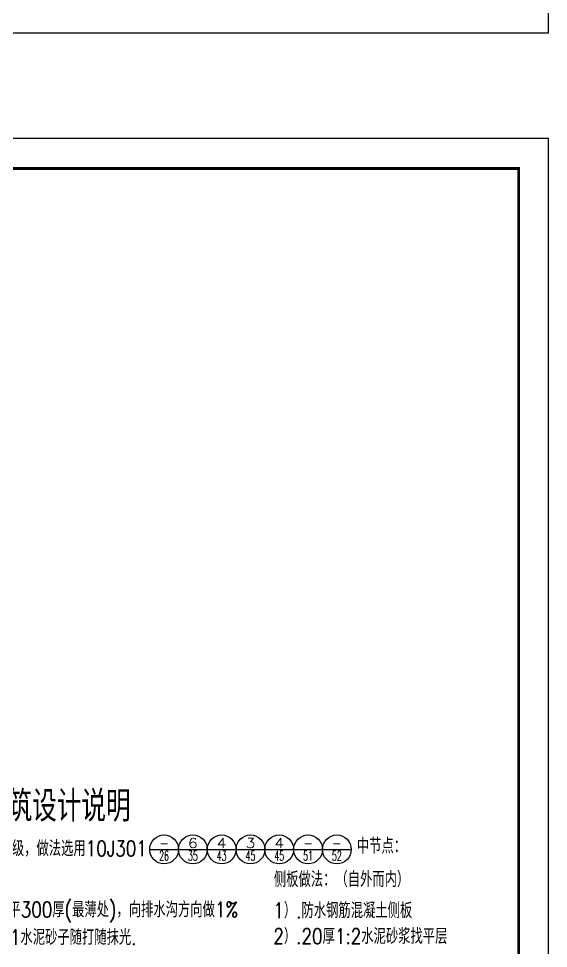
# Model space of a CAD drawing. Extents: x 5191187 to 5306989, y -468291 to -238224.
# Drawn here: x 5284843 to 5302646, y -390527 to -359309 of the extents above; entities that cross this region are included whole.
import ezdxf
from ezdxf.enums import TextEntityAlignment as Align

# ---------------------------------------------------------------- set-up
doc = ezdxf.new("R2010")
doc.units = 0
doc.header["$LTSCALE"] = 1000
doc.header["$MEASUREMENT"] = 0
doc.layers.get('0').update_dxf_attribs({"linetype": 'CONTINUOUS'})
doc.layers.add('PUB_DIM', color=3, linetype='CONTINUOUS')
doc.layers.add('PUB_TITLE', color=4, linetype='CONTINUOUS')
doc.styles.add('_HZTXT', font='txt.shx', dxfattribs={"width": 0.8, "bigfont": 'HZTXT.shx'})
doc.styles.add('COMP', font='COMPLEX', dxfattribs={"bigfont": 'hztxt'})

# ---------------------------------------------------------------- blocks, each defined once
blk = doc.blocks.new('_INDEX')
blk.add_line((-0.5, 0), (0.5, 0))
blk.add_circle((0, 0), 0.5)
at = {"style": 'COMP'}
for tag, width, p, p2 in [('1', 2.333333, (-0.17, 0.05), (0.17, 0.05)), ('-', 1.166667, (-0.17, -0.39), (0.17, -0.39))]:
    blk.add_attdef(tag, text='', height=0.34, dxfattribs=dict(at, width=width)).set_placement(p, p2, align=Align.FIT)

msp = doc.modelspace()

# ---------------------------------------------------------------- linework, layer by layer
at = {"layer": 'PUB_TITLE'}
msp.add_lwpolyline([(5218545.9, -359783.9), (5302645.9, -359783.9), (5302645.9, -300383.9), (5218545.9, -300383.9)], close=True, dxfattribs=at)
at = {"layer": 'PUB_TITLE', "color": 4}
msp.add_lwpolyline([(5218545.9, -422737.3), (5302645.9, -422737.3), (5302645.9, -363337.3), (5218545.9, -363337.3)], close=True, dxfattribs=at)
at = {"layer": 'PUB_TITLE', "color": 4, "const_width": 100}
msp.add_lwpolyline([(5221045.9, -421737.3), (5301645.9, -421737.3), (5301645.9, -364337.3), (5221045.9, -364337.3)], close=True, dxfattribs=at)

# ---------------------------------------------------------------- block references
at = {"layer": 'PUB_DIM'}
ref = msp.add_blockref('_INDEX', (5289731.6, -387203.3), dxfattribs=dict(at, xscale=967.6800000001676, yscale=967.6800000001676, zscale=967.6800000001676))
ref.add_attrib('1', '-', dxfattribs={"layer": '0', "height": 329, "style": 'COMP', "width": 1.166667}).set_placement((5289567.1, -387154.9), (5289896.1, -387154.9), align=Align.FIT)
ref.add_attrib('-', '26', dxfattribs={"layer": '0', "height": 329.01, "style": 'COMP', "width": 0.617647}).set_placement((5289567.1, -387580.7), (5289896.1, -387580.7), align=Align.FIT)
ref = msp.add_blockref('_INDEX', (5290699.3, -387203.3), dxfattribs=dict(at, xscale=967.6800000001676, yscale=967.6800000001676, zscale=967.6800000001676))
ref.add_attrib('1', '6', dxfattribs={"layer": '0', "height": 329, "style": 'COMP', "width": 1.5}).set_placement((5290534.8, -387154.9), (5290863.8, -387154.9), align=Align.FIT)
ref.add_attrib('-', '35', dxfattribs={"layer": '0', "height": 329.01, "style": 'COMP', "width": 0.636364}).set_placement((5290534.8, -387580.7), (5290863.8, -387580.7), align=Align.FIT)
ref = msp.add_blockref('_INDEX', (5291667, -387203.3), dxfattribs=dict(at, xscale=967.6800000001676, yscale=967.6800000001676, zscale=967.6800000001676))
ref.add_attrib('1', '4', dxfattribs={"layer": '0', "height": 329, "style": 'COMP', "width": 1.3125}).set_placement((5291502.5, -387154.9), (5291831.5, -387154.9), align=Align.FIT)
ref.add_attrib('-', '43', dxfattribs={"layer": '0', "height": 329.01, "style": 'COMP', "width": 0.6}).set_placement((5291502.5, -387580.7), (5291831.5, -387580.7), align=Align.FIT)
ref = msp.add_blockref('_INDEX', (5292634.7, -387203.3), dxfattribs=dict(at, xscale=967.6800000001676, yscale=967.6800000001676, zscale=967.6800000001676))
ref.add_attrib('1', '3', dxfattribs={"layer": '0', "height": 329, "style": 'COMP', "width": 1.5}).set_placement((5292470.2, -387154.9), (5292799.2, -387154.9), align=Align.FIT)
ref.add_attrib('-', '45', dxfattribs={"layer": '0', "height": 329.01, "style": 'COMP', "width": 0.6}).set_placement((5292470.2, -387580.7), (5292799.2, -387580.7), align=Align.FIT)
ref = msp.add_blockref('_INDEX', (5293602.3, -387203.3), dxfattribs=dict(at, xscale=967.6800000001676, yscale=967.6800000001676, zscale=967.6800000001676))
ref.add_attrib('1', '4', dxfattribs={"layer": '0', "height": 329, "style": 'COMP', "width": 1.3125}).set_placement((5293437.8, -387154.9), (5293766.8, -387154.9), align=Align.FIT)
ref.add_attrib('-', '45', dxfattribs={"layer": '0', "height": 329.01, "style": 'COMP', "width": 0.6}).set_placement((5293437.8, -387580.7), (5293766.8, -387580.7), align=Align.FIT)
ref = msp.add_blockref('_INDEX', (5294570, -387203.3), dxfattribs=dict(at, xscale=967.6800000001676, yscale=967.6800000001676, zscale=967.6800000001676))
ref.add_attrib('1', '-', dxfattribs={"layer": '0', "height": 329, "style": 'COMP', "width": 1.166667}).set_placement((5294405.5, -387154.9), (5294734.5, -387154.9), align=Align.FIT)
ref.add_attrib('-', '51', dxfattribs={"layer": '0', "height": 329.01, "style": 'COMP', "width": 0.724138}).set_placement((5294405.5, -387580.7), (5294734.5, -387580.7), align=Align.FIT)
ref = msp.add_blockref('_INDEX', (5295537.7, -387203.3), dxfattribs=dict(at, xscale=967.6800000001676, yscale=967.6800000001676, zscale=967.6800000001676))
ref.add_attrib('1', '-', dxfattribs={"layer": '0', "height": 329, "style": 'COMP', "width": 1.166667}).set_placement((5295373.2, -387154.9), (5295702.2, -387154.9), align=Align.FIT)
ref.add_attrib('-', '52', dxfattribs={"layer": '0', "height": 329.01, "style": 'COMP', "width": 0.617647}).set_placement((5295373.2, -387580.7), (5295702.2, -387580.7), align=Align.FIT)

# ---------------------------------------------------------------- texts
at = {"layer": 'PUB_DIM', "style": '_HZTXT', "width": 0.8}
for s, height, p in [('消防水泵房建筑设计说明', 1034.17, (5279507.5, -386270)), ('中节点：', 517.09, (5296209.3, -387345.3)), ('一、消防水泵房防水等级为Ⅱ级，做法选用10J301', 517.085, (5279239.6, -387429.6)), ('侧板做法：（自外而内）', 517.085, (5293420.7, -388467.1)), ('1）.C25细石混凝土找平300厚(最薄处)，向排水沟方向做1%%%', 517.085, (5279992.5, -389483.9)), ('1）.防水钢筋混凝土侧板', 517.085, (5293402.4, -389512.3)), ('泛水坡度，表面撒1:1水泥砂子随打随抹光.', 517.085, (5280709.7, -390410.1)), ('2）.20厚1:2水泥砂浆找平层', 517.085, (5293402.4, -390377.7))]:
    msp.add_text(s, height=height, dxfattribs=at).set_placement(p)

doc.saveas('drawing.dxf')
